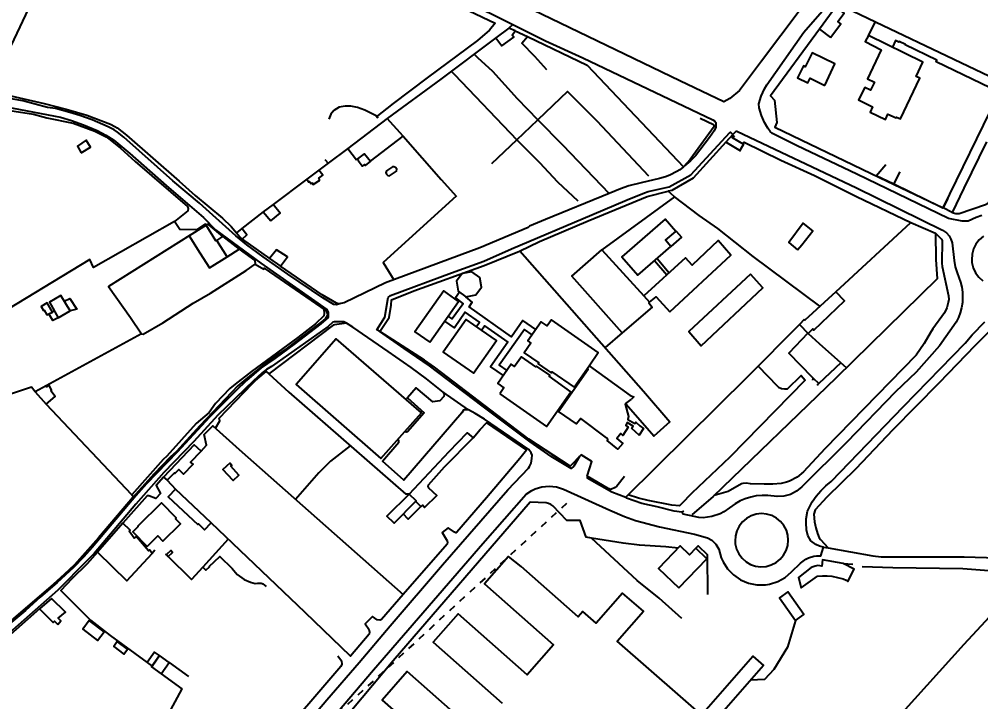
# Model space of a CAD drawing. Header units: millimetres. Extents: x 487814 to 495125, y 4392873 to 4398925.
# Drawn here: x 493123.1 to 493556.7, y 4396449.5 to 4396757.6 of the extents above; entities that cross this region are included whole.
import ezdxf

# ---------------------------------------------------------------- set-up
doc = ezdxf.new("R2010")
doc.units = ezdxf.units.MM
doc.linetypes.add('Lineas_auxiliares_li', pattern=[156, 78, -26, 26, -26])
doc.linetypes.add('Tramo_AT__66_S_E_Tra', pattern=[6.24, 3.12, -3.12])
for name, color, linetype in [('Cartografia_Base', 8, 'Continuous'), ('Lineas_auxiliares_line_4', 100, 'Lineas_auxiliares_li'), ('Texto_Cartografia_Territorial', 7, 'Continuous'), ('Tramo_AT__66_S_E_Trazado', 5, 'Tramo_AT__66_S_E_Tra')]:
    doc.layers.add(name, color=color, linetype=linetype)
doc.styles.get("Standard").update_dxf_attribs({"font": 'arial.ttf'})

msp = doc.modelspace()

# ---------------------------------------------------------------- linework, layer by layer
at = {"layer": 'Cartografia_Base'}
for p, q in [((493492.29, 4396764.55, 100.94), (493509.25, 4396756.45, 100.55)), ((493345.71, 4396755.27, 100.21), (493343.86, 4396753.64, 99.98)), ((493346.84, 4396752.33, 103.23), (493352.26, 4396749.83, 103.47)), ((493328.21, 4396741.85, 101.18), (493329.8, 4396740.4, 101.11)), ((493317.97, 4396734.13, 102.13), (493319.4, 4396732.63, 102.24)), ((493319.4, 4396732.63, 103.23), (493347.48, 4396703.23, 105.32)), ((493284.44, 4396713.87, 105.26), (493284.88, 4396713.19, 105.28)), ((493347.48, 4396703.23, 105.32), (493357.02, 4396712.18, 103.59)), ((493336.31, 4396692.57, 105.97), (493347.48, 4396703.23, 105.32)), ((493444.88, 4396705.63, 99.04), (493441.74, 4396702.13, 99.44)), ((493271.27, 4396699.3, 108.73), (493262.37, 4396692.59, 111.46)), ((493260.99, 4396694.37, 108.14), (493262.37, 4396692.59, 111.46)), ((493262.37, 4396692.59, 111.46), (493258.25, 4396689.49, 111.52)), ((493252.77, 4396685.37, 111.61), (493237.66, 4396674.02, 111.85)), ((493418.6, 4396677.48, 101.71), (493385.93, 4396653.57, 106.11)), ((493233.14, 4396670.63, 111.92), (493223.55, 4396663.21, 111.56)), ((493214.9, 4396659.58, 110.32), (493222.27, 4396653.9, 109.76)), ((493223.67, 4396658.39, 111.3), (493235.98, 4396649.64, 111.15)), ((493229.39, 4396648.71, 109.76), (493229.55, 4396647.11, 109.75)), ((493409.67, 4396648.7, 108.6), (493415.15, 4396642.27, 108.6)), ((493410.74, 4396649.63, 108.6), (493416.19, 4396643.21, 108.6)), ((493138.06, 4396625.42, 111.67), (493138.97, 4396625.93, 109.86)), ((493270.73, 4396620.47, 108.37), (493265.27, 4396619.66, 108.36)), ((493395.02, 4396616.05, 107.55), (493387.29, 4396609.46, 108.24)), ((493478.85, 4396615.78, 105.86), (493483.94, 4396611.23, 105.87)), ((493483.94, 4396611.23, 103.92), (493496.23, 4396600.23, 104.03)), ((493493.61, 4396602.58, 103.8), (493483.76, 4396593.22, 103.93)), ((493480.98, 4396594.73, 104.09), (493481.09, 4396595.53, 104.09)), ((493481.09, 4396595.53, 104.09), (493483.76, 4396593.22, 103.93)), ((493483.76, 4396593.22, 103.93), (493483, 4396592.33, 103.8)), ((493298.2, 4396586.72, 108.62), (493297.87, 4396586.34, 108.64)), ((493189.89, 4396549.5, 105.65), (493193.59, 4396545.43, 105.92)), ((493173.91, 4396542.91, 104.95), (493174.59, 4396542.08, 104.86)), ((493298.91, 4396543.3, 108.27), (493297.43, 4396543.23, 108.49)), ((493217.36, 4396522.91, 105.12), (493205.91, 4396510.22, 104.59)), ((493184.27, 4396517.91, 104.58), (493183.11, 4396516.51, 104.54)), ((493188.92, 4396516.09, 104.71), (493189.5, 4396515.96, 104.72)), ((493485.89, 4396519.38, 103.55), (493487.93, 4396518.99, 103.45)), ((493494.71, 4396511.88, 105.1), (493499.01, 4396511.64, 104.39)), ((493190.71, 4396467.28, 103.19), (493199.47, 4396460.96, 102.93))]:
    msp.add_line(p, q, dxfattribs=at)
for points in [[(493041.74, 4396899.7, 106.32), (493059.9, 4396891.16, 103.88), (493071.21, 4396886.13, 103.17), (493149.06, 4396848.92, 102.91), (493150.21, 4396848.15, 102.91), (493170.35, 4396839.45, 102.41), (493194.35, 4396827.83, 102.09), (493226.45, 4396811.97, 101.75), (493336.08, 4396760.09, 100.3), (493360.46, 4396747.92, 100.09), (493377.26, 4396740.19, 99.71), (493435.95, 4396712.16, 99.07), (493436.7, 4396711.72, 99.1), (493437.2, 4396711.01, 99.11), (493437.32, 4396709.56, 99.11), (493437.21, 4396708.93, 99.15), (493436.48, 4396707.29, 99.36), (493434.38, 4396704.24, 99.39), (493428.03, 4396695.99, 99.98), (493425.77, 4396693.69, 100.19), (493423.09, 4396691.44, 100.42)], [(493195.3, 4396799.32, 103.9), (493206.87, 4396818, 103.07), (493210.33, 4396817.01, 103.01), (493249.67, 4396798.22, 101.95), (493285.11, 4396780.97, 101.49), (493337.8, 4396755.89, 101.34), (493335.23, 4396752.76, 101.17), (493329.71, 4396748.01, 101.55), (493307.12, 4396731.2, 103.69), (493291.78, 4396719.6, 105.04), (493283.86, 4396713.42, 106.3)], [(493475.27, 4396761.86, 98.98), (493457.8, 4396738.71, 99.4), (493447.99, 4396725.43, 99.87), (493443.63, 4396721.78, 99.87), (493440.95, 4396720.36, 99.87), (493421.07, 4396729.79, 100.08), (493334.05, 4396771.99, 103.89)], [(493131.26, 4396770.92, 107.09), (493116.74, 4396740.14, 109.43), (493109.98, 4396725.11, 110.02), (493134.32, 4396719.56, 109.99), (493144.21, 4396716.97, 109.88), (493153.61, 4396714.29, 109.64), (493164.3, 4396710.22, 109.74), (493166.17, 4396709.17, 109.59), (493167.22, 4396708.56, 109.47), (493171.45, 4396705.26, 109.15), (493195.24, 4396684.52, 109.65), (493202.41, 4396678.03, 109.54), (493214.73, 4396667.79, 109.1), (493218.76, 4396664.08, 109.69), (493221.05, 4396661.25, 111.41)], [(493557.22, 4396669.04, 97.53), (493554.6, 4396668.18, 97.5), (493551.04, 4396666.51, 97.43), (493548.38, 4396666.52, 97.43), (493542.26, 4396667.71, 97.58), (493500.91, 4396687.74, 98.12), (493473.94, 4396700.45, 98.52), (493462.76, 4396706.1, 98.84), (493461.71, 4396707.01, 98.84), (493460.78, 4396708.42, 98.84), (493459.25, 4396711.02, 98.85), (493457.81, 4396714.2, 99.01), (493456.84, 4396717.67, 98.95), (493456.68, 4396719.44, 98.97), (493457.73, 4396722.83, 98.95), (493459.29, 4396726.2, 98.92), (493460.28, 4396727.94, 98.9), (493477.01, 4396751.78, 98.31), (493490.46, 4396767.37, 98.39)], [(493488.95, 4396749.45, 98.42), (493493.57, 4396755.62, 98.41), (493492.33, 4396756.55, 98.51), (493495.21, 4396760.4, 98.46), (493491.33, 4396763.16, 98.79), (493483.99, 4396753.1, 98.78), (493488.95, 4396749.45, 98.42)], [(493506.07, 4396750.26, 97.99), (493509.25, 4396756.45, 97.83), (493579.86, 4396722.74, 97.04)], [(493346.84, 4396752.33, 103.23), (493343.86, 4396753.64, 104.21), (493338.06, 4396749.27, 104.52), (493340.81, 4396745.66, 101.93), (493346.21, 4396749.5, 103.11), (493345.36, 4396750.4, 103.19), (493346.84, 4396752.33, 103.23)], [(493483.99, 4396753.1, 100.23), (493461.99, 4396723.06, 99.74), (493463.69, 4396721.08, 100.8), (493464.82, 4396710.94, 100.8), (493463.94, 4396708.95, 100.6), (493511.11, 4396686.12, 99.28), (493539.76, 4396672.5, 99.46)], [(493504.38, 4396719.85, 98.11), (493507.95, 4396718.14, 98.1), (493506.8, 4396715.75, 98.11), (493513.75, 4396712.41, 98.09), (493514.89, 4396714.8, 98.07), (493518.54, 4396713.05, 98.06), (493518.75, 4396713.47, 98.06), (493520.51, 4396712.64, 98.06), (493529.25, 4396731.03, 97.9), (493527.56, 4396731.82, 97.93), (493530.67, 4396738.28, 97.39), (493506.07, 4396750.26, 97.99), (493504.66, 4396747.53, 98.04), (493511.86, 4396743.82, 97.96), (493505.64, 4396730.78, 98.09), (493508.78, 4396729.28, 98.07), (493507.03, 4396725.61, 98.08), (493504.39, 4396726.87, 98.1), (493501.65, 4396721.17, 98.12), (493504.38, 4396719.85, 98.11)], [(493338.06, 4396749.27, 104.52), (493313.25, 4396730.57, 105.85), (493288.98, 4396712.78, 108.32)], [(493360.99, 4396734.84, 101.59), (493355.64, 4396740.77, 101.5), (493349.71, 4396746.89, 101.05), (493352.26, 4396749.83, 103.47)], [(493352.26, 4396749.83, 103.47), (493379.21, 4396736.91, 103.03), (493422.69, 4396690.96, 103.49)], [(493569.18, 4396722.68, 97.59), (493536.65, 4396738.4, 97.11), (493537, 4396739.14, 97.05), (493522.67, 4396746.01, 97.45), (493522.78, 4396746.25, 97.44), (493519.97, 4396747.62, 97.53), (493519.8, 4396747.27, 97.55), (493518.34, 4396747.97, 97.6), (493516.89, 4396745, 97.72)], [(493047.93, 4396745.29, 113.26), (493073.76, 4396730.89, 113.3), (493085.61, 4396725.04, 113.12), (493097.03, 4396720.4, 112.37), (493099.32, 4396719.72, 112.09), (493103.3, 4396718.88, 111.63), (493129.49, 4396714.83, 110.82), (493135.63, 4396713.06, 110.23), (493147.43, 4396710.73, 109.91), (493157.23, 4396707.07, 109.89), (493162.25, 4396704.54, 109.88), (493164.05, 4396703.26, 109.87), (493168.84, 4396699.38, 109.79), (493175.43, 4396693.35, 109.76), (493199.05, 4396673.06, 111.26), (493199.28, 4396672.23, 111.26), (493199.22, 4396671.21, 111.26), (493193.09, 4396666.3, 111.53)], [(493486.44, 4396727.73, 98.17), (493490.89, 4396737.56, 98.23), (493480.72, 4396742.51, 98.61), (493477.62, 4396736.14, 98.52), (493476.73, 4396736.58, 98.56), (493474.1, 4396731.18, 98.41), (493478.76, 4396728.91, 98.17), (493479.77, 4396730.97, 98.23), (493486.44, 4396727.73, 98.17)], [(493329.8, 4396740.4, 102.53), (493336.58, 4396734.17, 102.88), (493347.61, 4396721.9, 103.06), (493357.02, 4396712.18, 103.59)], [(493407.07, 4396686.82, 102.2), (493383.75, 4396711.56, 102.38), (493370.43, 4396725.07, 102.6), (493357.02, 4396712.18, 103.59)], [(493101.23, 4396721.09, 110.64), (493141.79, 4396713.37, 110.41), (493146.7, 4396711.98, 110.34), (493152.13, 4396710.03, 110.21), (493158.2, 4396707.46, 109.99), (493162.22, 4396705.35, 109.85), (493165.82, 4396702.99, 109.75), (493172.94, 4396696.99, 109.88), (493189.35, 4396682.53, 109.98), (493206.2, 4396668.1, 109.96), (493211.56, 4396662.61, 109.93), (493232.12, 4396647.59, 109.77), (493261.91, 4396626.67, 109.09), (493262.49, 4396625.26, 109.09), (493262.42, 4396623.31, 108.53), (493262.27, 4396622.87, 108.53), (493259.1, 4396620.08, 108.53), (493247, 4396610.81, 108.38), (493238.42, 4396604.54, 108.07), (493232.27, 4396600.31, 107.75), (493225.62, 4396594.5, 107.55), (493220.58, 4396589.75, 107.33), (493208.95, 4396577.94, 106.92), (493194.32, 4396562.22, 106.13), (493180.51, 4396547.9, 105.3), (493175.72, 4396542.48, 104.87), (493156.01, 4396519.13, 103.78), (493152.26, 4396514.99, 103.67), (493147.52, 4396510.11, 103.49), (493140.26, 4396503.34, 103.25), (493132.53, 4396496.77, 103.13), (493125.97, 4396490.66, 103.04), (493118.71, 4396484.64, 103.03)], [(493268.21, 4396629.27, 109.96), (493266.23, 4396628.73, 108.37), (493265.05, 4396628.87, 108.49), (493260, 4396631.86, 108.57), (493244.29, 4396642.52, 108.77), (493233.06, 4396650.44, 108.87), (493225.82, 4396655.82, 108.85), (493220.85, 4396659.88, 108.86), (493204.37, 4396674.56, 108.95), (493192.45, 4396684.65, 109.12), (493170.22, 4396704.44, 109.22), (493167.46, 4396706.63, 109.25), (493165.88, 4396707.66, 109.27), (493163.19, 4396709.08, 109.31), (493156.04, 4396712.17, 109.34), (493150.43, 4396714.13, 109.33), (493145.94, 4396715.47, 109.34), (493139.4, 4396717.26, 109.31), (493135.8, 4396717.84, 109.36), (493124.75, 4396720.73, 109.49), (493115.12, 4396722.52, 109.49)], [(493559.26, 4396702.21, 97.52), (493549.04, 4396681.31, 97.69), (493543.91, 4396670.44, 97.63), (493539.76, 4396672.5, 97.67), (493564, 4396722.11, 97.85)], [(493284.44, 4396713.87, 106.2), (493278.97, 4396716.53, 105.71), (493275.67, 4396717.74, 105.85), (493272.63, 4396718.43, 106.05), (493270.08, 4396718.43, 106.12), (493267.37, 4396717.96, 106.22), (493265.01, 4396716.45, 106.22), (493263.6, 4396714.76, 106.22), (493262.75, 4396712.46, 106.22)], [(493275.24, 4396694.15, 106.61), (493278.89, 4396696.93, 106.39), (493281.57, 4396693.58, 106.51), (493296.19, 4396704.89, 105.37), (493288.98, 4396712.78, 104.87), (493271.27, 4396699.3, 106.43), (493275.24, 4396694.15, 106.61)], [(493357.02, 4396712.18, 103.59), (493368.19, 4396700.89, 103.71), (493389.14, 4396678.91, 103.68)], [(493430.25, 4396713.02, 99.74), (493436.17, 4396710.08, 99.75), (493436.48, 4396709.72, 99.79), (493436.48, 4396709.14, 99.79), (493425.62, 4396694.32, 100.98), (493422.69, 4396690.96, 103.49)], [(493375.76, 4396560.18, 106.7), (493373.24, 4396555.88, 106.56), (493372.05, 4396554.79, 106.46), (493362.94, 4396560.25, 106.8), (493353.59, 4396566.84, 107.19), (493331.91, 4396583.09, 107.48), (493308.16, 4396601.23, 107.57), (493296.67, 4396609.02, 107.94), (493285.81, 4396616.7, 109.1), (493284.43, 4396617.46, 108.08), (493287.94, 4396623.14, 108.7), (493289.53, 4396632.02, 108.7), (493290.58, 4396632.99, 108.7), (493318.11, 4396643.22, 106.92), (493332.7, 4396648.45, 106.91), (493345.06, 4396653.94, 106.09), (493381.29, 4396669.38, 103.94), (493397.28, 4396676.16, 102.69), (493405.14, 4396679.26, 102.25), (493406.7, 4396679.85, 102.05), (493416.22, 4396681.92, 101.41), (493425.95, 4396687.35, 100.54), (493443.65, 4396706.54, 99.04), (493443.85, 4396706.62, 99.03), (493444.88, 4396705.63, 99.04), (493446.47, 4396707.1, 98.94), (493446.7, 4396707.12, 98.94), (493500.67, 4396681.57, 98.11), (493539.56, 4396662.46, 97.54), (493541.28, 4396661.2, 97.49), (493542.45, 4396659.86, 97.47), (493543.32, 4396658.33, 97.45), (493543.87, 4396656.65, 97.42), (493544.7, 4396648.67, 97.51), (493545.23, 4396645.85, 97.52), (493546.04, 4396643.08, 97.53), (493547.6, 4396638.98, 97.68), (493548.16, 4396636.71, 97.81), (493548.48, 4396634.4, 97.95), (493548.58, 4396632.06, 98.08), (493548.44, 4396629.72, 98.21), (493548.06, 4396627.42, 98.35), (493547.46, 4396625.15, 98.48), (493546.64, 4396622.97, 98.62), (493545.6, 4396620.87, 98.75), (493538.2, 4396610.18, 99.38), (493527.55, 4396598.25, 99.85), (493518.34, 4396589.46, 100.21), (493496.16, 4396566.63, 101.79), (493476.07, 4396546.49, 103.22), (493473.63, 4396544.55, 103.22), (493470.89, 4396543.16, 103.21), (493467.93, 4396542.34, 103.21), (493464.87, 4396542.13, 103.21), (493460.65, 4396542.69, 103.45), (493458.09, 4396542.69, 103.57), (493455.53, 4396542.44, 103.69), (493453.02, 4396541.93, 103.82), (493450.57, 4396541.17, 103.94), (493448.21, 4396540.18, 104.06), (493445.95, 4396538.95, 104.18), (493440.95, 4396535.27, 104.48), (493439.2, 4396534.37, 104.54), (493435.49, 4396533.1, 104.66), (493431.59, 4396532.59, 104.78), (493429.63, 4396532.64, 104.84), (493422.58, 4396534.17, 105.15), (493421.87, 4396535.06, 106.66)], [(493151.04, 4396697.32, 110.12), (493155.25, 4396699.89, 109.99), (493153.37, 4396703.01, 110.04), (493149.35, 4396700.32, 110.11), (493151.04, 4396697.32, 110.12)], [(493296.19, 4396704.89, 109.04), (493313.4, 4396685.25, 107.55), (493320.36, 4396677.63, 107.28)], [(493375.12, 4396675.57, 105.06), (493365.98, 4396684.1, 105.44), (493357.87, 4396692.86, 105.31), (493347.48, 4396703.23, 105.32)], [(493445.82, 4396704.6, 100.27), (493445.26, 4396705.03, 100.23), (493444.63, 4396704.23, 100.32), (493449.76, 4396701.28, 100.54), (493448.07, 4396698.32, 100.26)], [(493448.57, 4396698.03, 100.5), (493441.74, 4396702.13, 100.4), (493427.09, 4396685.84, 102.22), (493417.48, 4396680.33, 102.81), (493415.78, 4396679.97, 104.15)], [(493449.56, 4396701.39, 101.37), (493449.98, 4396702.17, 101.37), (493466.61, 4396694.06, 100.69), (493481.7, 4396687.12, 100.46), (493500.78, 4396677.64, 100.73), (493525.28, 4396665.81, 100.9)], [(493281.57, 4396693.58, 109.86), (493279.08, 4396691.66, 109.86), (493278.78, 4396692.05, 109.86), (493277.83, 4396691.32, 109.86), (493275.97, 4396693.72, 109.86), (493276.12, 4396693.84, 109.86), (493275.64, 4396694.46, 109.86)], [(493254.73, 4396683.38, 109.58), (493255.17, 4396683.75, 109.58), (493255.71, 4396683.09, 109.58), (493258.26, 4396684.63, 109.58), (493258.51, 4396684.89, 109.58), (493258.49, 4396685.23, 109.58), (493258.17, 4396685.83, 109.58), (493260.05, 4396687.22, 109.58), (493258.25, 4396689.49, 109.58), (493252.77, 4396685.37, 109.58), (493253.77, 4396684.13, 109.58), (493254.04, 4396684.33, 109.58), (493254.73, 4396683.38, 109.58)], [(493290.03, 4396686.91, 106.67), (493293.2, 4396688.99, 106.5), (493293.33, 4396689.96, 106.45), (493292.8, 4396690.77, 106.42), (493292.02, 4396691.05, 106.42), (493291.46, 4396690.96, 106.44), (493288.72, 4396689.22, 106.58), (493288.51, 4396688.34, 106.63), (493288.74, 4396687.62, 106.66), (493289.29, 4396687.1, 106.68), (493290.03, 4396686.91, 106.67)], [(493422.69, 4396690.96, 103.49), (493420.99, 4396689.65, 103.54), (493419.64, 4396688.84, 103.8), (493416.53, 4396687.22, 103.75), (493414.62, 4396686.47, 103.76), (493411.9, 4396685.71, 103.83), (493403.55, 4396683.85, 104.22), (493398.09, 4396682.4, 103.97), (493394.24, 4396681.1, 103.9), (493389.14, 4396678.91, 103.68)], [(493389.14, 4396678.91, 103.68), (493360.51, 4396667.3, 108.38), (493353.27, 4396664.17, 108.53), (493352.59, 4396663.64, 108.53), (493330.86, 4396654.4, 109.5), (493288.29, 4396638.57, 110.48), (493269.61, 4396629.61, 110.38), (493268.21, 4396629.27, 109.96), (493267.05, 4396629.17, 109.91), (493266.18, 4396629.43, 109.86), (493259.69, 4396633.2, 111.05), (493240.97, 4396646.11, 111.09)], [(493396.13, 4396551.15, 106.97), (493392.66, 4396546.89, 107.25), (493391.85, 4396546.29, 107.3), (493389.9, 4396545.42, 107.32), (493388.69, 4396545.81, 107.41), (493379.22, 4396551.3, 107.54), (493381.37, 4396557.97, 109.03), (493376.58, 4396561.03, 108.99), (493371.56, 4396555.85, 107.77), (493353, 4396568.1, 108.09), (493310.39, 4396600.62, 108.9), (493305.91, 4396603.77, 108.92), (493285.81, 4396616.7, 109.1), (493286.27, 4396617.58, 109.1), (493289.98, 4396622.92, 111.19), (493290.85, 4396628.54, 111.12), (493291, 4396630.89, 111.12), (493301.04, 4396635.05, 111.12), (493332.86, 4396646.43, 110.47), (493348.66, 4396652.9, 107.81), (493357.67, 4396657.25, 107.68), (493379.69, 4396666.58, 106.64), (493406.32, 4396677.62, 105.17), (493415.78, 4396679.97, 104.15)], [(493320.17, 4396677.83, 106.18), (493287.23, 4396647.75, 108.39), (493292.05, 4396639.97, 108.4)], [(493484.21, 4396628.06, 104.15), (493454.06, 4396650.55, 104.17), (493438.15, 4396663.23, 103.9), (493429.74, 4396669.03, 104.1), (493418.41, 4396677.63, 104.27), (493415.78, 4396679.97, 104.15)], [(493543.91, 4396670.44, 99.43), (493545.51, 4396669.98, 99.43), (493547.08, 4396670, 99.43), (493558.85, 4396673.95, 99.43), (493560.25, 4396674.82, 99.43), (493561.63, 4396676.94, 98.35)], [(493236.56, 4396666.59, 108.21), (493240.73, 4396670.12, 107.99), (493237.66, 4396674.02, 107.91), (493233.14, 4396670.63, 108.32), (493236.56, 4396666.59, 108.21)], [(493193.09, 4396666.3, 111.53), (493156.58, 4396645.53, 110.11), (493154.95, 4396649.2, 110.02), (493109.24, 4396621.41, 110.06), (493108.93, 4396621.64, 110.38), (493081.34, 4396604.74, 110.36), (493052.7, 4396588.27, 111.86), (493025.77, 4396628.93, 112.08)], [(493212.19, 4396657.76, 114.77), (493214.9, 4396659.58, 110.32), (493208.46, 4396664.94, 109.61), (493207.88, 4396665.03, 111.45), (493207.4, 4396664.66, 113.29), (493207.11, 4396665.05, 111.53), (493203.15, 4396662.62, 111.53), (493195.52, 4396662.68, 111.53), (493193.09, 4396666.3, 111.53)], [(493204.56, 4396652.24, 110.31), (493208.88, 4396645.35, 109.6), (493216.83, 4396650.33, 109.71), (493212.19, 4396657.76, 110.42), (493211.85, 4396657.54, 110.43), (493207.4, 4396664.66, 113.29), (493199.77, 4396659.89, 109.77), (493204.56, 4396652.24, 110.31)], [(493417.04, 4396655.1, 104.52), (493414.64, 4396657.85, 104.62), (493419.24, 4396661.84, 103.31), (493414.45, 4396667.36, 103.5), (493394.83, 4396650.31, 106.61), (493402.08, 4396642.11, 107.91), (493417.04, 4396655.1, 104.52)], [(493491.34, 4396634.64, 100.9), (493525.28, 4396665.81, 100.9), (493536.39, 4396660.99, 100.35), (493536.44, 4396649.24, 100.33), (493537.08, 4396640.38, 101.61), (493491.61, 4396595.69, 104.23), (493436.03, 4396542.21, 105.76), (493426.51, 4396533.88, 106.28)], [(493474.09, 4396653.57, 102.25), (493476.09, 4396655.76, 102.11), (493480.95, 4396662.04, 101.3), (493476.61, 4396665.51, 101.36), (493470.14, 4396656.88, 102.25), (493474.09, 4396653.57, 102.25)], [(493200.27, 4396660.2, 110.47), (493163.33, 4396637.02, 110.32), (493173.23, 4396623.02, 112.08), (493178.18, 4396615.63, 109.59), (493135.2, 4396592.13, 109.29)], [(493223.67, 4396658.39, 108.84), (493225.81, 4396660.23, 108.76), (493223.55, 4396663.21, 108.74), (493221.05, 4396661.25, 108.83), (493222.56, 4396659.33, 108.84), (493223.67, 4396658.39, 108.84)], [(493419.24, 4396661.84, 109.2), (493419.36, 4396661.95, 109.2), (493421.75, 4396659.19, 109.2), (493417.04, 4396655.1, 104.52)], [(493536.39, 4396660.99, 99.99), (493539.1, 4396658.28, 99.99), (493539.32, 4396657.8, 99.99), (493539.2, 4396647.51, 99.99), (493539.39, 4396646.07, 99.99), (493542.22, 4396632.8, 99.96), (493542.28, 4396631.15, 99.93), (493542.12, 4396629.73, 99.9), (493541.41, 4396627.31, 99.65), (493540.32, 4396625.16, 99.51), (493535.11, 4396617.84, 101.1), (493533.91, 4396615.99, 101.47), (493531.25, 4396611.24, 102.1), (493527.65, 4396606, 102.3), (493486.37, 4396563.67, 103.93), (493476.78, 4396553.31, 104.31), (493473.97, 4396550.96, 104.31), (493470.48, 4396549.08, 104.31), (493469.19, 4396548.6, 104.31), (493466.72, 4396548, 104.31), (493462.93, 4396547.76, 104.31), (493459.06, 4396547.74, 104.31), (493452.83, 4396547.88, 104.31), (493450.93, 4396548.19, 104.31), (493449.46, 4396548.06, 104.31), (493448.78, 4396547.85, 104.31), (493442.8, 4396544.42, 104.31), (493436.5, 4396542.66, 104.33)], [(493557.92, 4396659.71, 97.97), (493556.05, 4396658.1, 97.95), (493554.53, 4396656.14, 97.94), (493553.44, 4396653.92, 97.93), (493552.8, 4396651.53, 97.91), (493552.66, 4396649.06, 97.9), (493552.77, 4396647.82, 97.89), (493553.37, 4396645.42, 97.88), (493554.42, 4396643.18, 97.86), (493555.9, 4396641.2, 97.85), (493557.75, 4396639.55, 97.83)], [(493416.51, 4396625.53, 106.17), (493444.01, 4396651.13, 103.55), (493438.36, 4396657.68, 103.03), (493426.52, 4396646.65, 104.14), (493423.56, 4396649.91, 103.98), (493404.74, 4396632.81, 109.25), (493407.33, 4396629.95, 107.51), (493410.36, 4396632.27, 108.49), (493416.51, 4396625.53, 106.17)], [(493216.83, 4396650.33, 114.77), (493222.27, 4396653.9, 110.16), (493229.39, 4396648.71, 109.3)], [(493240.97, 4396646.11, 108.77), (493244.16, 4396650.4, 108.54), (493239.12, 4396653.58, 108.57), (493235.98, 4396649.64, 108.83), (493240.97, 4396646.11, 108.77)], [(493348.93, 4396653.03, 107.98), (493404.69, 4396589.72, 106.78), (493416.5, 4396575.95, 106.74), (493409.31, 4396569.38, 107.14), (493396.84, 4396583.77, 107.16), (493396.69, 4396584.1, 107.16), (493399.02, 4396585.9, 107.17)], [(493407.33, 4396629.95, 106.87), (493407.05, 4396629.62, 106.84), (493408.61, 4396627.68, 106.84), (493395.02, 4396616.05, 107.04), (493372.38, 4396641.68, 107.15), (493385.93, 4396653.57, 106.9), (493404.74, 4396632.81, 107.33)], [(493178.18, 4396615.63, 109.75), (493179, 4396615.41, 109.75), (493187.89, 4396620.57, 109.97), (493201.58, 4396629.46, 110.27), (493209.41, 4396634.02, 110.3), (493225.43, 4396644.17, 110.62), (493229.55, 4396647.11, 110.15), (493233.36, 4396644.85, 110.22), (493233.6, 4396645.3, 110.07), (493261.58, 4396626.01, 109.08), (493262.12, 4396624.52, 109.08), (493262.03, 4396623.71, 109.08), (493261.21, 4396622.6, 109.13), (493260.04, 4396621.49, 109.13), (493243.89, 4396609.19, 108.74), (493238, 4396605.14, 108.55), (493232.98, 4396601.37, 108.48), (493225.31, 4396595.19, 108.5), (493221.74, 4396592.1, 108.1), (493204.59, 4396574.14, 107.68), (493194.01, 4396562.48, 106.78), (493191.21, 4396559.88, 106.92), (493184, 4396552.46, 106.46), (493174.14, 4396541.59, 105.76), (493158.93, 4396523.47, 104.98), (493147.99, 4396511.28, 104.44), (493143.43, 4396506.96, 104.21), (493138.57, 4396502.69, 103.97), (493109.85, 4396478.04, 103.67)], [(493324.55, 4396632.34, 109.01), (493329.08, 4396633.23, 109), (493331.61, 4396636.74, 108.94), (493330.88, 4396641.11, 108.93), (493327.22, 4396643.66, 107.87), (493322.89, 4396642.82, 107.64), (493320.3, 4396639.35, 107.73), (493321.11, 4396634.86, 108.88), (493324.55, 4396632.34, 109.01)], [(493452.97, 4396642.58, 103.79), (493425.12, 4396616.6, 105.94), (493430.69, 4396610.23, 105.83), (493458.49, 4396636.44, 103.72), (493452.97, 4396642.58, 103.79)], [(493140.72, 4396622.83, 109.81), (493146.03, 4396626.05, 109.82), (493141.82, 4396632.97, 109.94), (493136.76, 4396629.88, 109.93), (493140.72, 4396622.83, 109.81)], [(493308.29, 4396611.78, 109.15), (493321.23, 4396630.21, 109.05), (493314.54, 4396634.98, 109.43), (493301.53, 4396616.5, 109.33), (493308.29, 4396611.78, 109.15)], [(493321.68, 4396634.44, 111.43), (493319.85, 4396631.86, 111.43), (493323.39, 4396629.23, 111.43), (493318.42, 4396622.39, 111.43), (493316.63, 4396623.66, 109.09)], [(493477.12, 4396622.04, 103.26), (493475.05, 4396619.89, 103.43), (493478.85, 4396615.78, 103.43), (493481, 4396617.88, 103.3), (493481.51, 4396617.32, 103.3), (493495.33, 4396630.44, 102.44), (493491.34, 4396634.64, 102.4), (493477.45, 4396621.78, 103.26), (493477.12, 4396622.04, 103.26)], [(493136.53, 4396624.59, 111.67), (493138.06, 4396625.42, 111.67), (493135.66, 4396629.59, 111.5), (493132.97, 4396627.98, 111.5), (493134.03, 4396626.09, 111.5), (493134.41, 4396626.32, 111.5), (493135.6, 4396624.2, 111.5), (493136.53, 4396624.59, 111.67)], [(493143.42, 4396630.33, 111.9), (493145.97, 4396631.64, 111.9), (493149.06, 4396626.69, 111.9), (493146.03, 4396626.05, 111.9)], [(493356.02, 4396617.51, 111.43), (493350.2, 4396621.59, 111.43), (493345.08, 4396614.32, 111.43), (493325.96, 4396627.73, 111.43), (493327.43, 4396629.98, 111.43), (493324.55, 4396632.34, 109.01)], [(493260.42, 4396626.8, 109.14), (493260.67, 4396624.76, 110.44), (493260.5, 4396623.78, 110.42), (493256.69, 4396620.16, 109.94), (493248.74, 4396613.95, 109.91), (493227.81, 4396598.66, 109.28), (493220.45, 4396592.95, 109.03), (493218.12, 4396590.92, 108.83), (493211.68, 4396584.1, 108.54), (493208.74, 4396580.15, 108.54), (493202.95, 4396575.09, 108.79), (493189.66, 4396560.34, 107.04), (493188.06, 4396558.88, 107.01), (493173.91, 4396542.91, 106.24), (493135.32, 4396583.87, 108.1)], [(493140.72, 4396622.83, 109.81), (493138.32, 4396621.61, 111.67), (493136.53, 4396624.59, 111.67)], [(493329.28, 4396618.9, 108.67), (493330.62, 4396620.84, 111.43), (493324.29, 4396625.35, 111.43), (493319.34, 4396618.27, 111.43), (493314.99, 4396621.33, 109.1)], [(493599.99, 4396613.14, 97.95), (493576.28, 4396625.38, 99.13), (493575.35, 4396625.44, 99.16), (493570.06, 4396623.38, 99.34), (493565.34, 4396620.93, 99.72), (493563.67, 4396619.59, 99.77), (493560.38, 4396616.57, 99.77), (493554.2, 4396610.38, 100.06), (493537.81, 4396593.31, 101.66), (493517.12, 4396572.27, 103.08), (493500.39, 4396554.75, 103.6), (493487.39, 4396541.87, 103.93), (493482, 4396536.21, 103.89), (493481.48, 4396534.26, 103.36), (493481.71, 4396530.81, 103.44), (493482.3, 4396527.98, 103.4), (493483.12, 4396525.42, 103.36), (493483.94, 4396523.55, 103.34), (493484.48, 4396522.8, 103.35), (493487.93, 4396518.99, 103.45)], [(493270.73, 4396620.47, 108.37), (493269.52, 4396621.01, 108.39), (493265.1, 4396621.03, 108.41), (493264.47, 4396620.88, 108.4), (493262.38, 4396618.97, 108.35), (493236.83, 4396600.87, 107.88), (493234.63, 4396599.55, 107.81), (493232.66, 4396598.02, 107.74), (493228.69, 4396594.39, 107.56), (493212.72, 4396578.84, 107), (493201.93, 4396567.05, 106.47), (493188.27, 4396553, 105.53), (493175.71, 4396538.77, 104.45), (493156.85, 4396516.5, 103.82), (493153.63, 4396513.08, 103.74), (493140.51, 4396499.97, 103.36), (493112.21, 4396475.14, 103.04), (493094.71, 4396460.6, 103.06), (493079.48, 4396447.4, 103.66)], [(493207.43, 4396386.25, 102.17), (493261.91, 4396450.46, 102.88), (493276.48, 4396467.22, 104.28), (493290.43, 4396483.81, 105.65), (493314.07, 4396511.28, 107.48), (493343.47, 4396545.15, 107.72), (493352.73, 4396554.95, 107.17), (493353.27, 4396555.72, 107.09), (493353.93, 4396557.31, 106.86), (493354.36, 4396559.38, 106.6), (493354.41, 4396560.83, 106.48), (493354.05, 4396561.88, 106.61), (493353, 4396563.39, 107.16), (493332.92, 4396577.09, 107.49), (493328.67, 4396579.73, 107.64), (493325.69, 4396581.28, 107.69), (493314.28, 4396589.32, 107.69), (493306.71, 4396595.36, 107.73), (493299.94, 4396600.39, 107.84), (493289.52, 4396607.71, 108.05), (493273.6, 4396618.65, 108.28), (493270.73, 4396620.47, 108.37)], [(493207.78, 4396375.44, 102.2), (493282.87, 4396463.91, 104.21), (493332.18, 4396521.03, 107.39), (493351.69, 4396543.26, 107.3), (493354.25, 4396544.95, 107.12), (493355.73, 4396545.65, 107.03), (493358.87, 4396546.59, 106.85), (493362.13, 4396546.88, 106.68), (493365.38, 4396546.52, 106.5), (493368.5, 4396545.53, 106.32), (493389.43, 4396536.02, 106.2), (493396.05, 4396533.14, 106.16), (493400.98, 4396531.36, 106.09), (493411.93, 4396528.55, 105.79), (493427.68, 4396525.21, 105.08), (493433.46, 4396523.48, 104.83), (493435.49, 4396522.41, 104.83), (493437.33, 4396520.63, 104.83), (493438.56, 4396518.39, 104.83), (493439.73, 4396514.48, 104.76), (493440.52, 4396512.73, 104.73), (493442.6, 4396509.5, 104.67), (493445.28, 4396506.76, 104.61), (493448.46, 4396504.6, 104.56), (493452, 4396503.11, 104.5), (493455.76, 4396502.36, 104.44), (493459.6, 4396502.37, 104.38), (493461.5, 4396502.66, 104.35), (493465.16, 4396503.8, 104.3), (493468.52, 4396505.65, 104.24), (493471.45, 4396508.13, 104.18), (493475.42, 4396512.15, 103.9), (493477.82, 4396513.86, 103.5), (493479, 4396514.44, 103.36), (493481.52, 4396515.25, 103.09), (493482.83, 4396515.46, 102.96), (493484.6, 4396515.45, 102.77), (493485.86, 4396519.38, 103.02), (493484.05, 4396519.75, 103.09), (493482.34, 4396520.48, 103.16), (493480.13, 4396522.16, 103.27), (493478.78, 4396524.52, 103.32), (493478.21, 4396527.1, 103.35), (493477.98, 4396530.31, 102.94), (493478.01, 4396532.07, 102.74), (493478.61, 4396535.55, 102.32), (493480.77, 4396539.76, 102.41), (493482.54, 4396542.36, 102.45), (493484.57, 4396544.76, 102.49), (493486.82, 4396546.96, 102.53), (493489.28, 4396548.92, 102.57), (493521.84, 4396582.74, 100.65), (493549.76, 4396611.45, 98.78), (493552.88, 4396615.16, 98.43), (493558.64, 4396621.01, 98.07)], [(493331.56, 4396617.33, 108.66), (493324.63, 4396622.13, 108.75), (493314.34, 4396607.36, 109.15), (493327.96, 4396597.8, 112.72), (493338.32, 4396612.66, 108.58), (493331.56, 4396617.33, 108.66)], [(493380.14, 4396601.24, 108.22), (493384.27, 4396607.16, 108.36), (493363.14, 4396621.9, 108.32), (493361.24, 4396619.2, 108.4), (493358.53, 4396621.1, 108.42), (493352.46, 4396612.43, 108.45), (493353.91, 4396611.41, 108.44), (493350.86, 4396607.05, 108.46), (493357.42, 4396602.46, 108.4), (493357.13, 4396602.06, 108.4), (493363.03, 4396597.94, 108.33), (493363.36, 4396598.43, 108.32), (493373.33, 4396591.48, 108.32), (493380.14, 4396601.24, 108.22)], [(493422.66, 4396535.65, 106.66), (493421.87, 4396535.06, 106.66), (493418.54, 4396535.52, 106.68), (493410.85, 4396537.51, 106.72), (493403.94, 4396539.07, 106.85), (493396.98, 4396541.39, 106.9), (493396.62, 4396541.82, 106.9), (493451.79, 4396596.58, 106.11), (493475.05, 4396619.89, 104.81)], [(493265.27, 4396619.66, 108.83), (493264.75, 4396619.49, 108.84), (493235.7, 4396597.53, 108.7)], [(493331.56, 4396617.33, 108.66), (493333, 4396619.24, 111.43), (493343.39, 4396611.78, 111.43), (493335.58, 4396600.72, 111.43), (493341.39, 4396596.75, 111.43)], [(493354.4, 4396615.2, 111.43), (493350.98, 4396617.5, 111.43), (493339.62, 4396601.54, 111.43), (493342.97, 4396599.02, 111.43)], [(493478.69, 4396615.94, 104.33), (493470.17, 4396606.9, 104.36), (493480.59, 4396596.22, 104.09), (493481.09, 4396595.53, 104.09)], [(493297.04, 4396571.51, 108.73), (493304.49, 4396579.92, 108.54), (493266.03, 4396613.36, 108.17), (493248, 4396592.68, 108.06), (493286.25, 4396559.33, 108.69), (493297.04, 4396571.51, 108.73)], [(493339.86, 4396588.55, 108.34), (493360.96, 4396573.83, 107.72), (493371.87, 4396589.46, 108.27), (493362.08, 4396596.47, 108.34), (493362.38, 4396596.9, 108.33), (493356.4, 4396601.08, 108.4), (493356.11, 4396600.66, 108.41), (493349.56, 4396605.24, 108.46), (493346.47, 4396600.81, 108.48), (493344.96, 4396601.87, 108.5), (493338.88, 4396593.16, 108.46), (493341.7, 4396591.19, 108.38), (493339.86, 4396588.55, 108.34)], [(493211.65, 4396573.05, 107.35), (493213.58, 4396576.41, 108), (493213.29, 4396577.49, 108), (493228.13, 4396593.06, 108.71), (493229.6, 4396594.55, 108.67), (493233.55, 4396597.93, 108.69), (493234.55, 4396598.58, 108.69), (493235.7, 4396597.53, 108.7)], [(493396.69, 4396584.1, 107.12), (493396.38, 4396583.86, 107.12), (493397.91, 4396578.32, 107.09), (493397.62, 4396576.95, 107.05), (493400.8, 4396575.16, 107.04), (493401.21, 4396575.77, 107.01), (493403, 4396574.1, 106.96), (493404.66, 4396572.85, 106.93), (493402.69, 4396569.84, 106.89), (493399.37, 4396572.94, 106.99), (493399.94, 4396573.96, 106.99), (493397.34, 4396575.55, 107.01), (493396.74, 4396574.3, 107.03), (493397.79, 4396573.51, 107.05), (493395.37, 4396569.78, 107.05), (493394.44, 4396570.56, 107.05), (493392.61, 4396568.42, 107.15), (493395.29, 4396566.18, 107.16), (493393.11, 4396563.49, 107.19), (493388.2, 4396567.43, 107.23), (493388.56, 4396567.9, 107.28), (493388.01, 4396568.74, 107.28), (493376.42, 4396577.43, 108.01), (493374.39, 4396574.92, 108.03), (493366.28, 4396580.49, 108.22), (493379.69, 4396599.71, 108.19), (493379.27, 4396599.99, 108.19)], [(493380.14, 4396601.24, 108.22), (493398.7, 4396587.76, 107.25), (493400.3, 4396587.14, 107.17), (493399.02, 4396585.9, 109.23)], [(493456.29, 4396601.09, 105.05), (493464.94, 4396592.1, 104.8), (493465.56, 4396591.59, 104.78), (493466.84, 4396591.01, 104.74), (493468.17, 4396590.73, 104.7), (493469.6, 4396590.86, 104.66), (493475.78, 4396596.83, 104.29), (493477.63, 4396594.67, 104.27), (493443.54, 4396559.96, 105.33), (493426.42, 4396543.67, 105.65), (493421.69, 4396538.66, 105.44), (493420.84, 4396537.99, 105.41), (493417.5, 4396538.33, 105.45), (493406.73, 4396540.35, 105.8), (493402.4, 4396541.44, 105.82), (493397.76, 4396542.94, 105.84)], [(493235.7, 4396597.53, 108.7), (493244.77, 4396589.29, 108.86), (493297.43, 4396543.23, 108.65)], [(493130.29, 4396589.45, 109.27), (493128.72, 4396591.52, 109.45), (493105.67, 4396583.88, 109.76), (493086.93, 4396577.08, 110.01), (493064.05, 4396571.06, 110.32), (493029.96, 4396563.91, 110.24), (493014.63, 4396559.52, 109.54), (492999.35, 4396556.46, 109.54), (492981.07, 4396553.38, 109.29), (492980.81, 4396554.16, 109.29), (492963.53, 4396550.97, 108.53), (492963.35, 4396550.02, 108.48), (492945.51, 4396545.58, 108.23), (492929.91, 4396542.12, 106.26), (492930.4, 4396539.85, 106.26), (492929.26, 4396535.03, 106.34), (492926.84, 4396529.03, 106.78), (492924.23, 4396521.44, 107.76), (492922.7, 4396518.3, 108.34)], [(493135.32, 4396583.87, 109.11), (493139.28, 4396587.34, 109.11), (493137.43, 4396589.93, 109.11), (493137.73, 4396590.14, 109.11), (493136.59, 4396592.42, 109.11), (493135.42, 4396591.75, 109.11), (493135.2, 4396592.13, 109.11), (493130.29, 4396589.45, 109.11), (493135.32, 4396583.87, 109.11)], [(493314.28, 4396589.32, 107.69), (493314.73, 4396588.24, 107.69), (493314.57, 4396587.27, 107.69), (493312.87, 4396585.39, 108.05), (493309.62, 4396584.89, 108.34), (493302.06, 4396591.18, 108.48), (493298.2, 4396586.72, 108.7), (493305.73, 4396580.01, 108.52), (493298.17, 4396571.37, 108.79), (493297.62, 4396571.3, 108.76), (493297.04, 4396571.51, 108.73)], [(493325.69, 4396581.28, 107.69), (493323.96, 4396581.35, 107.69), (493323.45, 4396581.11, 107.69), (493322.68, 4396579.97, 107.79), (493296.6, 4396549.61, 108.55), (493286.91, 4396558.15, 108.71), (493294.24, 4396566.71, 108.71), (493294.37, 4396567.4, 108.71), (493293.98, 4396568.06, 108.71)], [(493205.12, 4396562.64, 107.06), (493207.63, 4396565.35, 107.3), (493206.44, 4396570.22, 107.76), (493210.45, 4396574.16, 107.87), (493222.25, 4396563.38, 107.76), (493296.2, 4396497.88, 107.55)], [(493327.85, 4396568.65, 108.57), (493330.92, 4396572.37, 108.54), (493333.84, 4396575.39, 108.56), (493351.83, 4396563.11, 108.88), (493348.89, 4396559.38, 108.88), (493333.77, 4396541.53, 108.79), (493320.41, 4396526.02, 108.84), (493320, 4396525.86, 108.84), (493319.37, 4396526.12, 108.84), (493316.56, 4396528.08, 108.87), (493313.89, 4396525.9, 108.86), (493316.03, 4396522.17, 108.76), (493316.23, 4396521.51, 108.76), (493316.05, 4396520.72, 108.76), (493296.2, 4396497.88, 107.55)], [(493298.91, 4396543.3, 108.87), (493316.94, 4396562.57, 108.84), (493325.17, 4396570.88, 108.47), (493327.85, 4396568.65, 108.57), (493314.78, 4396555.37, 108.19), (493307.47, 4396547.27, 108.13), (493307.4, 4396546.75, 108.13), (493307.76, 4396546.16, 108.13), (493311.37, 4396542.6, 108.22), (493305.94, 4396537.22, 108.13), (493304.95, 4396538.27, 108.13), (493304.21, 4396537.68, 110.57)], [(493189.89, 4396549.5, 105.65), (493193.08, 4396552.85, 105.89), (493193.32, 4396552.63, 105.91), (493195.06, 4396554.32, 106.03), (493197.2, 4396552.34, 106.2), (493201.48, 4396556.81, 106.48), (493200.4, 4396557.73, 106.4), (493205.12, 4396562.64, 106.66), (493201.95, 4396565.58, 106.48), (493188.16, 4396550.97, 105.51), (493189.89, 4396549.5, 105.65)], [(493272.32, 4396565.13, 108.96), (493263.53, 4396558.07, 108.19), (493260.56, 4396555.23, 108.19), (493258.19, 4396552.81, 108.03), (493247.74, 4396540.86, 107.4)], [(493219.27, 4396549.76, 106.19), (493219.65, 4396549.36, 106.19), (493222.21, 4396551.85, 106.36), (493218.52, 4396555.89, 106.4), (493218.94, 4396556.23, 106.42), (493218.08, 4396557.18, 106.43), (493214.97, 4396554.41, 106.22), (493219.27, 4396549.76, 106.19)], [(493188.16, 4396550.97, 107.55), (493184.86, 4396547.22, 107.14), (493186.75, 4396543.58, 107.17), (493184.74, 4396541.35, 107.17), (493181.5, 4396542.5, 107.17), (493180.82, 4396542.46, 107.16), (493169.89, 4396530.12, 105.89)], [(493379.22, 4396551.3, 106.21), (493379.26, 4396550.67, 106.21), (493390.31, 4396544.37, 105.82), (493396.62, 4396541.82, 106.9)], [(493193.59, 4396545.43, 105.92), (493190.34, 4396542.05, 105.59), (493203.7, 4396529.58, 105.48), (493203.96, 4396529.9, 105.5), (493206.65, 4396527.16, 105.36), (493209.62, 4396530.25, 105.38), (493193.59, 4396545.43, 105.92)], [(493291.92, 4396530.45, 109.36), (493292.22, 4396530.17, 109.28), (493302.17, 4396540.24, 108.1), (493298.91, 4396543.3, 108.27), (493288.91, 4396533.32, 109.69), (493291.92, 4396530.45, 109.36)], [(493180.77, 4396519.65, 104.49), (493185.61, 4396524.37, 104.61), (493187.83, 4396522.09, 104.67), (493195.8, 4396529.87, 105.16), (493193.57, 4396532.15, 105.15), (493193.96, 4396532.53, 105.21), (493187.23, 4396539.35, 105.19), (493176.53, 4396528.79, 104.4), (493176.74, 4396528.58, 104.41), (493174.34, 4396526.23, 104.33), (493180.77, 4396519.65, 104.49)], [(493381.26, 4396523.4, 107.39), (493378.84, 4396523.78, 107.16), (493376.02, 4396531.42, 107.16), (493370.09, 4396531.38, 108.01), (493363.82, 4396537.97, 108.11), (493362.88, 4396538.62, 108.11), (493361.84, 4396539.06, 108.11), (493360.74, 4396539.29, 108.11), (493353.54, 4396539.56, 108.52), (493291.68, 4396468.06, 106.05), (493250.52, 4396418.84, 107.91), (493214.94, 4396379.55, 105.33), (493214.58, 4396379.33, 105.27), (493214.35, 4396378.9, 105.24), (493214.38, 4396378.49, 105.21), (493214.6, 4396378.14, 105.18), (493240.32, 4396356.02, 103.48), (493291.24, 4396324.76, 102.25), (493304.33, 4396322.25, 102.25), (493318.36, 4396320.7, 102.25), (493349.12, 4396319.16, 102.42)], [(493301.9, 4396539.96, 111.56), (493304.21, 4396537.68, 111.56), (493298.55, 4396532.02, 111.56), (493296.32, 4396534.32, 111.56)], [(493469.95, 4396522.48, 104.84), (493469.75, 4396524.66, 104.76), (493469.08, 4396526.96, 104.72), (493467.96, 4396529.09, 104.69), (493466.45, 4396530.95, 104.66), (493464.6, 4396532.47, 104.63), (493462.48, 4396533.59, 104.6), (493460.18, 4396534.27, 104.56), (493457.79, 4396534.48, 104.53), (493455.41, 4396534.21, 104.5), (493453.13, 4396533.47, 104.47), (493451.04, 4396532.3, 104.44), (493449.23, 4396530.73, 104.4), (493447.76, 4396528.84, 104.37), (493446.7, 4396526.69, 104.34), (493446.09, 4396524.37, 104.31), (493445.95, 4396521.98, 104.28), (493446.06, 4396520.78, 104.26), (493446.63, 4396518.45, 104.23), (493447.66, 4396516.29, 104.2), (493449.09, 4396514.37, 104.16), (493450.88, 4396512.77, 104.13), (493452.95, 4396511.56, 104.1), (493455.22, 4396510.79, 104.07), (493457.59, 4396510.48, 104.04), (493459.98, 4396510.65, 104), (493462.29, 4396511.29, 103.97), (493464.43, 4396512.38, 103.94), (493466.31, 4396513.86, 103.91), (493467.85, 4396515.7, 103.88), (493469, 4396517.8, 103.84), (493469.71, 4396520.09, 103.81), (493469.95, 4396522.48, 104.84)], [(493158.41, 4396517.12, 103.88), (493171.61, 4396504.07, 103.76), (493183.11, 4396516.51, 104.24), (493181.84, 4396518.11, 104.31), (493181.43, 4396517.73, 104.34), (493175.94, 4396523.99, 104.49), (493175.01, 4396523.36, 104.49), (493172.73, 4396526.53, 104.49), (493173.13, 4396526.96, 104.57), (493169.89, 4396530.12, 105.89), (493158.41, 4396517.12, 103.88)], [(493296.2, 4396497.88, 107.55), (493286.5, 4396486.63, 106.98), (493285.88, 4396486.37, 106.96), (493284.57, 4396486.59, 106.94), (493282.43, 4396488, 107.3), (493279.18, 4396484.65, 106.83), (493280.81, 4396482.3, 106.68), (493281.09, 4396481.02, 106.58), (493280.98, 4396480.12, 106.58), (493272.52, 4396470.18, 106.06), (493252.08, 4396489.85, 106.42), (493209.62, 4396530.25, 106.21)], [(493420.32, 4396518.9, 107.16), (493414.78, 4396519.53, 107.16), (493402.79, 4396520.18, 107.16), (493395.53, 4396521.16, 107.16), (493381.26, 4396523.4, 107.39)], [(493421.91, 4396487.15, 107.5), (493411.7, 4396496.34, 107.3), (493401.79, 4396504.2, 107.33), (493381.26, 4396523.4, 107.39)], [(493158.41, 4396517.12, 103.88), (493153.74, 4396511.84, 104.79), (493146.78, 4396505.02, 104.18), (493141.92, 4396499.81, 104.05), (493155.31, 4396486.3, 104.8), (493164.17, 4396479.49, 103.45), (493180.87, 4396467.28, 103.19)], [(493190.3, 4396515.14, 105.51), (493192.2, 4396516.95, 105.43), (493191.43, 4396517.85, 105.44), (493189.5, 4396515.96, 105.46), (493190.3, 4396515.14, 105.51)], [(493487.93, 4396518.99, 103.45), (493508.12, 4396515.35, 102.98), (493511.86, 4396515.02, 102.58), (493516.32, 4396514.9, 102.41), (493549.27, 4396514.98, 101.15), (493574.3, 4396514.17, 100.46), (493597.38, 4396506.8, 99.35), (493623.32, 4396499.24, 100.15), (493625.78, 4396497.21, 97.56), (493623.71, 4396493.59, 98.44), (493588.79, 4396458.9, 99.85), (493558.46, 4396432.08, 101.94), (493544.4, 4396419.86, 103.81), (493523.15, 4396406.37, 105.41), (493487.6, 4396385.85, 106.44), (493484.96, 4396384.16, 103.33), (493441.77, 4396354.23, 102.88), (493379.93, 4396311.91, 101.48), (493356.93, 4396295.32, 99.45)], [(493420.61, 4396500.96, 109.06), (493433.2, 4396513.99, 109.06), (493428.26, 4396518.85, 109.06), (493425.37, 4396515.86, 109.06), (493421.24, 4396519.85, 109.06), (493411.48, 4396509.75, 109.06), (493420.61, 4396500.96, 109.06)], [(493428.26, 4396518.85, 106.66), (493429.35, 4396519.98, 106.66), (493433.43, 4396516.05, 106.66), (493433.46, 4396497.94, 106.55)], [(493205.91, 4396510.22, 105.51), (493200.78, 4396504.65, 105.44), (493190.3, 4396515.14, 105.51)], [(493205.91, 4396510.22, 106.54), (493207.2, 4396508.87, 106.54), (493208.92, 4396510.5, 106.54), (493208.76, 4396510.64, 106.54), (493213.55, 4396515.1, 104.7), (493219.21, 4396509.67, 104.6), (493221.44, 4396506.94, 104.6), (493224.52, 4396504.65, 104.7), (493227.34, 4396503.54, 104.7), (493229.46, 4396502.91, 104.7), (493230.73, 4396503.07, 104.96), (493232.2, 4396503.06, 104.96), (493232.68, 4396502.92, 104.96), (493233.04, 4396502.78, 104.96), (493234.53, 4396501.51, 104.96)], [(493435.62, 4396439.47, 105.92), (493392.71, 4396476.82, 106.2), (493404.59, 4396490.46, 106.14), (493395.22, 4396498.62, 106.14), (493383.34, 4396484.98, 106.21), (493377.29, 4396490.26, 106.22), (493375.19, 4396487.88, 106.23), (493349.48, 4396510.54, 106.28), (493343.8, 4396515.15, 106.36), (493333.01, 4396502.7, 106.33), (493364.05, 4396475.23, 106.29), (493352.17, 4396461.74, 106.03), (493321.01, 4396489.2, 105.96), (493309.76, 4396476.43, 105.38), (493340.91, 4396448.97, 105.3)], [(493483.34, 4396511.02, 105.87), (493482.05, 4396510.81, 105.87), (493480.32, 4396510.09, 105.87), (493474.6, 4396505.63, 105.87), (493475.73, 4396500.99, 105.87), (493483.17, 4396506.2, 105.87), (493485.31, 4396506.41, 105.87), (493487.46, 4396506.41, 105.87), (493489.6, 4396506.19, 105.87), (493494.69, 4396505.09, 105.87), (493496.05, 4396504.42, 105.87), (493496.87, 4396503.82, 105.87), (493499.71, 4396509.38, 105.87), (493494.71, 4396511.88, 105.87), (493485.44, 4396513.62, 105.87), (493485, 4396510.78, 105.87), (493483.34, 4396511.02, 105.87)], [(493503.23, 4396510.58, 104.08), (493517.04, 4396510.13, 103.55), (493548.61, 4396509.75, 101.97), (493564.24, 4396508.51, 100.8), (493577.95, 4396506.56, 100.91), (493549.06, 4396475.44, 102.78), (493515.71, 4396438.37, 104.88), (493505.29, 4396423.91, 104.46), (493501.46, 4396418.24, 104.34), (493486.88, 4396405.99, 104.28), (493481.93, 4396401.65, 104.18), (493425.22, 4396346.34, 102.98), (493418.11, 4396339, 103.11)], [(493473.22, 4396486.23, 107.68), (493477.01, 4396488.92, 107.68), (493469.7, 4396499.21, 107.68), (493465.91, 4396496.52, 107.68), (493473.22, 4396486.23, 107.68)], [(493140.45, 4396484.41, 102.93), (493141.92, 4396486.01, 102.96), (493140.65, 4396487.22, 103), (493143.98, 4396489.99, 103.07), (493137.71, 4396496.22, 103.24), (493132.21, 4396491.55, 103.13), (493138.41, 4396485.37, 102.96), (493139.01, 4396485.86, 102.97), (493140.45, 4396484.41, 102.93)], [(493132.21, 4396491.55, 104.54), (493116.52, 4396477.56, 103.35), (493105.56, 4396468.36, 103.78), (493098.02, 4396462.46, 103.62), (493095.43, 4396460.16, 103.63), (493092.7, 4396457.16, 103.69)], [(493154.7, 4396486.2, 105.28), (493151.79, 4396482.25, 105.28), (493158.48, 4396477.21, 105.28), (493161.45, 4396481.07, 105.28), (493154.7, 4396486.2, 105.28)], [(493473.22, 4396486.23, 105.91), (493469.58, 4396474.14, 106.19), (493463.45, 4396464.1, 106.41), (493459.16, 4396459.61, 106.41), (493452.94, 4396459.31, 106.38)], [(493167.27, 4396476.77, 102.86), (493165.74, 4396474.48, 102.73), (493170.24, 4396471.03, 102.67), (493171.98, 4396473.24, 102.79), (493167.27, 4396476.77, 102.86)], [(493266.8, 4396470.25, 105.48), (493268.5, 4396468.02, 105.26), (493268.58, 4396466.51, 105.21), (493268.1, 4396465.39, 105.17), (493237.33, 4396429.47, 102.3), (493199.69, 4396386.07, 102.04), (493168.48, 4396406.84, 101.76), (493161.97, 4396399.85, 102.02), (493158.22, 4396396.49, 102.28), (493155.44, 4396395.32, 102.34), (493140.69, 4396404.98, 102.2), (493131.99, 4396410.95, 102.19)], [(493182.99, 4396465.59, 104.86), (493186.38, 4396470.35, 104.86), (493184.09, 4396471.98, 104.86), (493180.87, 4396467.28, 104.86), (493182.99, 4396465.59, 104.86)], [(493187.12, 4396462.19, 104.81), (493190.71, 4396467.28, 104.81), (493186.38, 4396470.35, 104.86), (493182.8, 4396465.27, 104.81), (493187.12, 4396462.19, 104.81)], [(493430.87, 4396443.6, 106.52), (493453.94, 4396470.1, 106.51), (493458.72, 4396465.94, 106.5), (493435.62, 4396439.47, 106.5)], [(493187.12, 4396462.19, 102.46), (493196.43, 4396455.38, 102.3), (493173.75, 4396413.21, 101.26), (493169.74, 4396406, 101.88)], [(493329.24, 4396435.72, 104.54), (493298.09, 4396463.16, 104.79), (493286.75, 4396450.29, 104.21), (493317.9, 4396422.85, 103.9)]]:
    msp.add_polyline3d(points, dxfattribs=at)
at = {"layer": 'Lineas_auxiliares_line_4', "flags": 128}
for points in [[(493517.56, 4396683.19), (493509.61, 4396686.97), (493513.89, 4396691.99)], [(493541.84, 4396676.78), (493539.66, 4396672.28), (493517.56, 4396683.19), (493520.33, 4396688.81)]]:
    msp.add_lwpolyline(points, dxfattribs=at)
at = {"layer": 'Tramo_AT__66_S_E_Trazado', "flags": 128}
msp.add_lwpolyline([(493369.92, 4396539.1), (493309.62, 4396483.64), (493094.54, 4396285.8), (493042.05, 4396282.21), (493043.06, 4396267.7), (493043.33, 4396263.32)], dxfattribs=at)

# ---------------------------------------------------------------- texts
at = {"layer": 'Texto_Cartografia_Territorial'}
msp.add_text('AUTOPISTA', height=39.37, rotation=47.4108, dxfattribs=at).set_placement((493447.24, 4396260.26))

doc.saveas('drawing.dxf')
